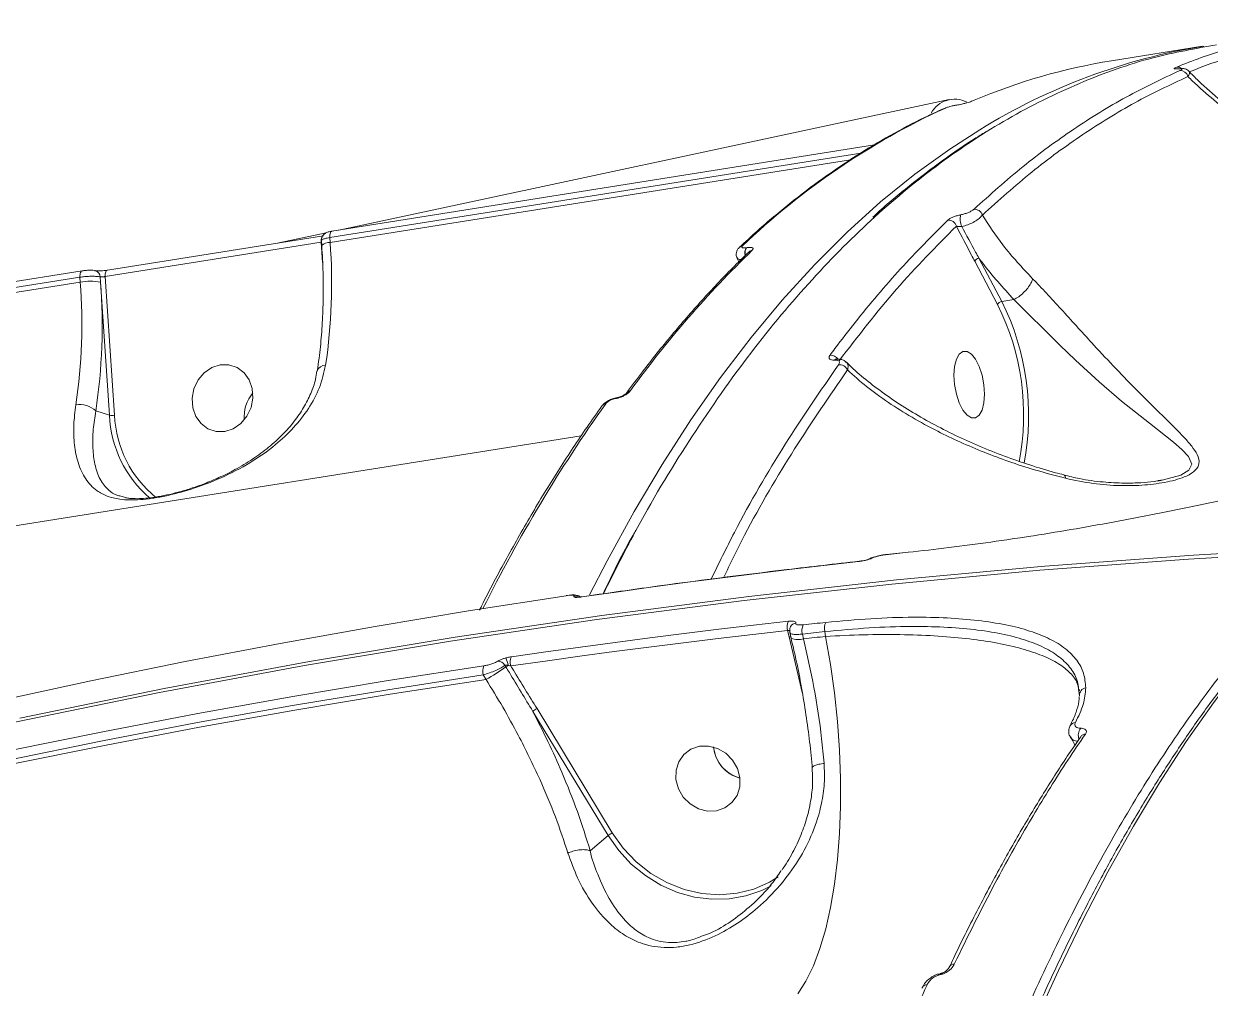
# Model space of a CAD drawing. Header units: millimetres. Extents: x -7151 to 6134, y -5040 to 5562.
# Drawn here: x -2385.9 to -2228.9, y 545.3 to 673 of the extents above; entities that cross this region are included whole.
import ezdxf

# ---------------------------------------------------------------- set-up
doc = ezdxf.new("R2010")
doc.units = ezdxf.units.MM
doc.layers.add('DIKOM_ОБЪЕКТ', color=7, linetype='Continuous')

msp = doc.modelspace()

# ---------------------------------------------------------------- linework, layer by layer
at = {"layer": 'DIKOM_ОБЪЕКТ', "color": 7, "linetype": 'Continuous', "lineweight": 15}
for p, q in [((-2229.897, 670.028), (-2241.957, 668.11)), ((-2263.44, 663.011), (-2344.19, 645.703)), ((-2262.452, 662.241), (-2262.56, 662.224)), ((-2262.406, 662.254), (-2262.515, 662.237)), ((-2273.305, 656.977), (-2345.082, 645.561)), ((-2275.12, 655.888), (-2345.37, 644.715)), ((-2345.326, 644.068), (-2276.47, 655.02)), ((-2345.839, 645.349), (-2352.096, 644.008)), ((-2346.498, 644.098), (-2375.084, 639.551)), ((-2346.21, 644.944), (-2374.797, 640.397)), ((-2346.463, 644.104), (-2346.498, 644.098)), ((-2346.318, 641.414), (-2346.498, 644.098)), ((-2346.478, 644.321), (-2346.433, 643.652)), ((-2345.37, 644.715), (-2345.326, 644.068)), ((-2290.27, 643.361), (-2290.241, 643.366)), ((-2257.017, 635.841), (-2260.044, 641.591)), ((-2259.481, 641.995), (-2256.454, 636.245)), ((-2378.423, 639.457), (-2452.569, 627.664)), ((-2378.135, 640.303), (-2452.282, 628.51)), ((-2378.38, 638.811), (-2378.423, 639.457)), ((-2378.135, 640.303), (-2378.062, 640.301)), ((-2375.704, 638.812), (-2375.75, 639.497)), ((-2375.084, 639.551), (-2373.858, 621.183)), ((-2452.527, 627.018), (-2378.38, 638.811)), ((-2374.527, 621.182), (-2375.704, 638.812)), ((-2254.862, 636.499), (-2256.454, 636.245)), ((-2254.858, 636.5), (-2254.862, 636.499)), ((-2278.397, 628.613), (-2278.383, 628.615)), ((-2307.534, 623.404), (-2307.626, 623.389)), ((-2307.381, 623.51), (-2307.473, 623.495)), ((-2376.328, 621.755), (-2374.527, 621.182)), ((-2312.09, 618.477), (-2605.426, 571.821)), ((-2235.781, 612.535), (-2235.393, 612.581)), ((-2373.037, 610.473), (-2372.239, 610.252)), ((-2268.786, 603.078), (-2271.76, 602.76)), ((-2284.607, 591.854), (-2284.814, 592.701)), ((-2284.495, 592.416), (-2284.318, 591.692)), ((-2282.843, 592.232), (-2282.689, 591.604)), ((-2279.783, 591.915), (-2279.871, 592.55)), ((-2283.134, 585.659), (-2284.607, 591.854)), ((-2284.318, 591.692), (-2284.314, 591.678)), ((-2322.073, 587.881), (-2322.192, 588.077)), ((-2324.697, 586.217), (-2325.058, 586.813)), ((-2282.855, 584.512), (-2283.134, 585.659)), ((-2246.156, 584.064), (-2246.291, 584.931)), ((-2246.185, 584.742), (-2246.213, 584.942)), ((-2308.551, 565.542), (-2318.511, 581.993)), ((-2317.955, 582.352), (-2307.994, 565.9)), ((-2310.913, 563.53), (-2308.551, 565.542)), ((-2267.027, 545.348), (-2267.004, 545.405))]:
    msp.add_line(p, q, dxfattribs=at)
at = {"layer": 'DIKOM_ОБЪЕКТ', "color": 7, "linetype": 'Continuous', "lineweight": 15, "flags": 128}
for points in [[(-2264.22, 661.756), (-2264.178, 661.773), (-2264.015, 661.817)], [(-2262.515, 662.237), (-2262.527, 662.235), (-2262.56, 662.224)], [(-2262.406, 662.254), (-2262.418, 662.252), (-2262.452, 662.241)], [(-2310.989, 597.43), (-2308.675, 601.929), (-2305.099, 608.442), (-2301.404, 614.656), (-2297.594, 620.568), (-2293.671, 626.173), (-2289.638, 631.465), (-2285.5, 636.44), (-2281.259, 641.094), (-2276.919, 645.423), (-2272.485, 649.423), (-2267.959, 653.091), (-2263.345, 656.425), (-2259.362, 658.989)], [(-2345.37, 644.715), (-2345.374, 644.898), (-2345.362, 645.07), (-2345.334, 645.224), (-2345.291, 645.354), (-2345.235, 645.455), (-2345.167, 645.525), (-2345.091, 645.559), (-2345.082, 645.561)], [(-2378.423, 639.457), (-2378.428, 639.641), (-2378.415, 639.813), (-2378.387, 639.966), (-2378.345, 640.096), (-2378.288, 640.198), (-2378.221, 640.267), (-2378.144, 640.302), (-2378.135, 640.303)], [(-2375.084, 639.551), (-2375.089, 639.736), (-2375.076, 639.908), (-2375.048, 640.062), (-2375.005, 640.192), (-2374.948, 640.294), (-2374.88, 640.362), (-2374.803, 640.396), (-2374.797, 640.397)], [(-2235.393, 612.581), (-2235.218, 612.602), (-2232.774, 613.277), (-2231.695, 613.933), (-2231.333, 614.701), (-2231.753, 615.723), (-2232.623, 616.661), (-2233.758, 617.639), (-2236.93, 620.125), (-2240.602, 623.07), (-2243.577, 625.622), (-2246.726, 628.506), (-2248.789, 630.49), (-2250.893, 632.568), (-2252.877, 634.549), (-2254.858, 636.499), (-2254.858, 636.5), (-2254.858, 636.5)], [(-2260.469, 620.831), (-2259.917, 620.831), (-2259.434, 621.187), (-2259.059, 621.872), (-2258.821, 622.83), (-2258.741, 623.983), (-2258.825, 625.238), (-2259.066, 626.493), (-2259.444, 627.646), (-2259.93, 628.605), (-2260.482, 629.291), (-2261.058, 629.649), (-2261.61, 629.649), (-2262.093, 629.293), (-2262.468, 628.608), (-2262.706, 627.65), (-2262.786, 626.497), (-2262.702, 625.242), (-2262.461, 623.987), (-2262.083, 622.834), (-2261.598, 621.875), (-2261.045, 621.189), (-2260.469, 620.831)], [(-2359.27, 619.047), (-2358.15, 619.406), (-2357.143, 620.093), (-2356.334, 621.052), (-2355.785, 622.206), (-2355.544, 623.462), (-2355.628, 624.716), (-2356.03, 625.869), (-2356.719, 626.826), (-2357.639, 627.511), (-2358.715, 627.866), (-2359.859, 627.865), (-2360.98, 627.506), (-2361.986, 626.819), (-2362.795, 625.86), (-2363.344, 624.706), (-2363.585, 623.451), (-2363.502, 622.196), (-2363.099, 621.043), (-2362.41, 620.086), (-2361.49, 619.402), (-2360.415, 619.046), (-2359.27, 619.047)], [(-2192.328, 614.885), (-2193.673, 614.269), (-2197.717, 612.173), (-2201.724, 609.73), (-2205.691, 606.942), (-2209.614, 603.811), (-2213.49, 600.34), (-2217.316, 596.532), (-2221.087, 592.389), (-2224.803, 587.917), (-2228.458, 583.117), (-2232.05, 577.994), (-2235.577, 572.554), (-2239.034, 566.799), (-2242.42, 560.735), (-2245.73, 554.368), (-2248.964, 547.702), (-2252.117, 540.743)], [(-2212.025, 603.267), (-2231.746, 602.145), (-2251.412, 600.672), (-2271.017, 598.847), (-2290.555, 596.672), (-2310.019, 594.147), (-2329.405, 591.272), (-2348.706, 588.049), (-2367.917, 584.478), (-2387.031, 580.561)], [(-2386.39, 581.107), (-2367.276, 585.024), (-2348.065, 588.595), (-2328.764, 591.818), (-2309.379, 594.693), (-2289.914, 597.218), (-2270.376, 599.393), (-2250.771, 601.218), (-2231.105, 602.691), (-2211.384, 603.813)], [(-2268.854, 603.051), (-2269.226, 603.011), (-2269.597, 602.972), (-2269.969, 602.932), (-2270.34, 602.893), (-2270.712, 602.853), (-2271.084, 602.813), (-2271.455, 602.773), (-2271.827, 602.733)], [(-2268.785, 603.078), (-2268.788, 603.077), (-2268.854, 603.051)], [(-2275.402, 601.838), (-2279.995, 601.318), (-2284.585, 600.779), (-2289.172, 600.22), (-2293.754, 599.643), (-2298.331, 599.045), (-2302.905, 598.429), (-2307.474, 597.793), (-2312.039, 597.137)], [(-2275.332, 601.866), (-2275.336, 601.866), (-2275.402, 601.838)], [(-2273.906, 602.205), (-2273.783, 602.256), (-2273.615, 602.288)], [(-2271.759, 602.76), (-2271.762, 602.759), (-2271.827, 602.733)], [(-2314.078, 597.309), (-2326.737, 595.352), (-2339.359, 593.246), (-2351.943, 590.992), (-2364.487, 588.589), (-2376.989, 586.038), (-2389.448, 583.339), (-2401.862, 580.492), (-2414.23, 577.499)], [(-2312.478, 597.117), (-2312.55, 597.112), (-2312.675, 597.079)], [(-2311.966, 597.166), (-2311.973, 597.165), (-2312.039, 597.137)], [(-2321.333, 589.22), (-2316.769, 589.875), (-2312.2, 590.511), (-2307.626, 591.127), (-2303.048, 591.725), (-2298.466, 592.303), (-2293.88, 592.861), (-2289.29, 593.4), (-2284.696, 593.92)], [(-2282.724, 593.45), (-2282.353, 593.49), (-2281.981, 593.53), (-2281.61, 593.57), (-2281.238, 593.61), (-2280.866, 593.649), (-2280.494, 593.689), (-2280.123, 593.728), (-2279.751, 593.768)], [(-2284.814, 592.701), (-2289.404, 592.182), (-2293.991, 591.643), (-2298.573, 591.085), (-2303.151, 590.507), (-2307.725, 589.911), (-2312.294, 589.295), (-2316.86, 588.659), (-2321.421, 588.004)], [(-2279.783, 591.915), (-2279.131, 588.213), (-2278.601, 584.446), (-2278.199, 580.648), (-2277.928, 576.853), (-2277.79, 573.096), (-2277.787, 569.411), (-2277.919, 565.832), (-2278.184, 562.392), (-2278.581, 559.121), (-2279.106, 556.05), (-2279.753, 553.207), (-2280.517, 550.617), (-2281.391, 548.305), (-2282.367, 546.291), (-2283.436, 544.594)], [(-2279.871, 592.55), (-2280.243, 592.511), (-2280.614, 592.471), (-2280.986, 592.432), (-2281.357, 592.392), (-2281.729, 592.352), (-2282.1, 592.312), (-2282.471, 592.272), (-2282.843, 592.232)], [(-2282.689, 591.604), (-2282.326, 591.643), (-2281.963, 591.682), (-2281.6, 591.721), (-2281.237, 591.76), (-2280.873, 591.799), (-2280.51, 591.838), (-2280.147, 591.876), (-2279.783, 591.915)], [(-2425.127, 568.216), (-2412.759, 571.209), (-2400.345, 574.056), (-2387.886, 576.755), (-2375.384, 579.306), (-2362.84, 581.709), (-2350.256, 583.964), (-2337.634, 586.069), (-2324.975, 588.026)], [(-2325.058, 586.813), (-2337.707, 584.858), (-2350.318, 582.754), (-2362.892, 580.501), (-2375.425, 578.1), (-2387.918, 575.551), (-2400.366, 572.854), (-2412.77, 570.01), (-2425.128, 567.019)], [(-2424.974, 566.39), (-2412.591, 569.387), (-2400.162, 572.237), (-2387.687, 574.939), (-2375.169, 577.493), (-2362.61, 579.897), (-2350.01, 582.153), (-2337.372, 584.26), (-2324.697, 586.217)], [(-2247.435, 580.023), (-2247.418, 580.058), (-2247.407, 580.078)], [(-2291.429, 574.452), (-2292.068, 575.556), (-2292.972, 576.462), (-2294.067, 577.097), (-2295.266, 577.407), (-2296.47, 577.369), (-2297.582, 576.986), (-2298.512, 576.288), (-2299.184, 575.332), (-2299.545, 574.196), (-2299.565, 572.971), (-2299.242, 571.757), (-2298.603, 570.652), (-2297.699, 569.746), (-2296.603, 569.112), (-2295.405, 568.802), (-2294.201, 568.84), (-2293.089, 569.223), (-2292.159, 569.921), (-2291.486, 570.877), (-2291.125, 572.013), (-2291.106, 573.238), (-2291.429, 574.452)], [(-2294.62, 577.284), (-2294.609, 577.193), (-2294.286, 575.979)], [(-2286.99, 558.883), (-2288.196, 558.285), (-2290.306, 557.557), (-2292.528, 557.164), (-2294.815, 557.114), (-2297.116, 557.407), (-2299.383, 558.038), (-2301.565, 558.993), (-2303.615, 560.251), (-2305.489, 561.785), (-2307.147, 563.561), (-2308.551, 565.542)], [(-2307.994, 565.9), (-2306.549, 563.879), (-2304.832, 562.081), (-2302.886, 560.549), (-2300.758, 559.32), (-2298.5, 558.424), (-2296.164, 557.883), (-2293.808, 557.71), (-2291.49, 557.908), (-2289.264, 558.474), (-2287.185, 559.392), (-2286.025, 560.107)], [(-2264.488, 547.298), (-2264.505, 547.303), (-2264.521, 547.301), (-2264.535, 547.292), (-2264.549, 547.276), (-2264.561, 547.253), (-2264.571, 547.223), (-2264.58, 547.187), (-2264.587, 547.144)]]:
    msp.add_lwpolyline(points, dxfattribs=at)
at = {"layer": 'DIKOM_ОБЪЕКТ', "color": 7, "linetype": 'Continuous', "lineweight": 15}
for centre, radius, start, end in [((-2216.812, 590.251), 80.842, 99.17666, 121.75806), ((-2229.618, 591.089), 78.003, 99.1019, 113.02063), ((-2233.199, 666.383), 0.907, 51.81226, 97.48013), ((-2232.826, 665.817), 1.005, 12.00193, 95.18794), ((-2262.701, 659.464), 3.563, 62.93822, 151.15142), ((-2223.211, 573.095), 97.655, 114.69832, 133.78976), ((-2260.059, 647.372), 1.082, 17.66408, 95.58366), ((-2263.504, 645.926), 1.087, 15.72417, 95.67784), ((-2259.502, 647.197), 2.46, 167.61104, 204.88899), ((-2345.266, 644.264), 1.242, 154.06759, 187.6692), ((-2345.409, 642.607), 1.464, 86.78569, 134.39675), ((-2418.581, 638.614), 73.457, 351.55264, 4.25824), ((-2190.626, 541.037), 142.035, 134.1057, 144.03635), ((-2290.672, 642.814), 0.786, 98.62781, 133.22053), ((-2289.144, 642.675), 1.319, 148.6288, 195.55258), ((-2289.124, 642.683), 1.309, 148.56238, 194.88106), ((-2289.364, 642.253), 0.783, 98.55428, 133.52342), ((-2259.38, 641.26), 0.742, 97.87899, 153.55039), ((-2376.641, 639.466), 0.892, 2.00543, 75.0127), ((-2451.608, 633.356), 73.431, 351.5504, 4.26048), ((-2377.038, 631.578), 7.356, 79.55228, 100.51153), ((-2452.642, 633.085), 77.151, 351.55488, 4.25697), ((-2256.354, 635.512), 0.74, 97.83809, 153.64535), ((-2286.06, 621.273), 32.492, 348.90805, 26.63846), ((-2286.637, 621.182), 33.733, 349.17525, 26.52213), ((-2279.063, 628.004), 1.136, 32.52847, 96.15663), ((-2278.352, 628.256), 0.36, 97.25844, 137.04411), ((-2345.937, 626.66), 1.163, 89.17884, 160.99142), ((-2277.939, 626.75), 1.14, 22.31578, 96.1851), ((-2351.681, 620.949), 5.023, 140.36445, 184.35866), ((-2307.426, 623.264), 0.236, 101.92455, 147.96239), ((-2307.334, 623.278), 0.236, 101.23396, 147.88842), ((-2305.486, 623.707), 0.75, 97.83305, 143.97095), ((-2378.434, 619.605), 3.01, 45.59158, 100.34103), ((-2141.438, 504.009), 205.241, 144.66258, 153.49184), ((-2308.763, 621.975), 0.751, 97.84004, 143.51913), ((-2374.193, 622.99), 1.839, 259.54818, 280.51308), ((-2359.13, 621.897), 15.414, 182.65628, 229.0487), ((-2358.982, 621.86), 14.892, 182.60685, 230.90753), ((-2312.887, 596.235), 1.006, 66.66838, 99.94035), ((-2283.263, 593.167), 1.619, 152.25638, 196.70645), ((-2283.577, 592.77), 0.927, 98.3304, 151.77045), ((-2281.278, 592.695), 1.632, 152.4429, 196.4615), ((-2278.304, 593.01), 1.633, 152.34077, 196.34357), ((-2284.415, 590.819), 1.053, 87.13391, 100.50536), ((-2283.403, 593.82), 2.328, 246.96839, 287.84708), ((-2326.62, 586.987), 4.988, 12.7953, 24.59082), ((-2319.941, 588.508), 1.563, 152.93911, 198.80138), ((-2323.571, 587.32), 1.571, 153.30578, 198.82317), ((-2337.153, 608.755), 25.751, 298.92843, 305.84655), ((-2323.115, 587.576), 1.05, 28.49932, 92.24846), ((-2319.587, 584.488), 4.206, 121.03778, 126.22796), ((-2245.218, 584.174), 0.944, 98.20497, 186.67176), ((-2315.777, 578.36), 4.547, 118.60623, 126.96086), ((-2246.666, 579.654), 0.854, 93.92104, 150.2549), ((-2244.798, 578.818), 1.536, 141.89589, 199.91197), ((-2245.354, 578.194), 0.804, 91.83208, 145.92217), ((-2289.814, 577.808), 4.834, 186.22751, 254.6272), ((-2289.794, 577.827), 4.858, 202.3596, 254.45774), ((-2305.817, 561.908), 4.547, 118.60623, 126.96086), ((-2262.747, 547.798), 0.744, 89.58612, 154.0563), ((-2266.343, 545.054), 0.748, 89.81665, 152.0139)]:
    msp.add_arc(centre, radius, start, end, dxfattribs=at)
for points, knots in [([(-2233.317, 667.282), (-2233.048, 667.391), (-2231.702, 667.936), (-2228.18, 669.244), (-2222.688, 670.879), (-2215.421, 672.407), (-2210.282, 672.801), (-2207.419, 673.021)], [0, 0, 0, 0, 0.03216677, 0.16083693, 0.41839658, 0.67595818, 1, 1, 1, 1]), ([(-2206.4, 672.172), (-2208.6, 672.019), (-2212.999, 671.713), (-2219.501, 670.525), (-2225.73, 668.911), (-2229.735, 667.387), (-2231.638, 666.663)], [0, 0, 0, 0, 0.2553603, 0.5107259, 0.7674909, 1, 1, 1, 1]), ([(-2228.027, 670.231), (-2230.833, 669.731), (-2236.994, 668.633), (-2246.223, 665.317), (-2255.641, 660.668), (-2264.667, 654.744), (-2273.296, 647.665), (-2281.661, 639.299), (-2289.731, 629.638), (-2297.446, 618.631), (-2303.956, 607.968), (-2307.688, 600.521), (-2309.171, 597.562)], [0, 0, 0, 0, 0.088947, 0.1952519, 0.3014697, 0.4046892, 0.5079883, 0.611208, 0.7174252, 0.82373, 0.9299479, 1, 1, 1, 1]), ([(-2233.114, 667.051), (-2233.14, 667.048), (-2233.263, 667.034), (-2233.462, 667.023), (-2233.625, 667.041), (-2233.67, 667.116), (-2233.458, 667.216), (-2233.317, 667.282)], [0, 0, 0, 0, 0.0349867, 0.1620782, 0.3363184, 0.5592, 1, 1, 1, 1]), ([(-2260.164, 648.449), (-2258.006, 650.384), (-2253.691, 654.254), (-2246.956, 659.161), (-2240.051, 663.458), (-2235.295, 665.698), (-2232.917, 666.817)], [0, 0, 0, 0, 0.249096, 0.4981934, 0.7490962, 1, 1, 1, 1]), ([(-2231.843, 666.026), (-2234.199, 664.917), (-2238.91, 662.7), (-2245.784, 658.432), (-2252.522, 653.532), (-2256.859, 649.644), (-2259.027, 647.7)], [0, 0, 0, 0, 0.2490958, 0.4981928, 0.7490947, 1, 1, 1, 1]), ([(-2233.078, 667.064), (-2233.108, 667.061), (-2233.197, 667.051), (-2233.254, 667.052), (-2233.246, 667.051), (-2233.244, 667.051)], [0, 0, 0, 0, 0.282119, 0.8228685, 1, 1, 1, 1]), ([(-2232.917, 666.817), (-2232.781, 666.886), (-2232.58, 666.987), (-2232.624, 667.06), (-2232.779, 667.078), (-2232.971, 667.067), (-2233.089, 667.054), (-2233.114, 667.051)], [0, 0, 0, 0, 0.4455813, 0.6623218, 0.8364981, 0.9657562, 1, 1, 1, 1]), ([(-2231.745, 666.782), (-2231.809, 666.838), (-2231.943, 666.954), (-2232.181, 667.047), (-2232.43, 667.094), (-2232.681, 667.103), (-2232.92, 667.077), (-2233.049, 667.063)], [0, 0, 0, 0, 0.15501686, 0.32021144, 0.49335706, 0.72603535, 1, 1, 1, 1]), ([(-2231.757, 666.764), (-2231.711, 666.722), (-2231.558, 666.58), (-2231.643, 666.304), (-2231.802, 666.082), (-2231.843, 666.026)], [0, 0, 0, 0, 0.2393918, 0.8070688, 1, 1, 1, 1]), ([(-2187.653, 642.173), (-2187.878, 642.233), (-2190.167, 642.843), (-2194.396, 644.148), (-2200.067, 646.264), (-2205.397, 648.587), (-2211.468, 651.585), (-2218.057, 655.338), (-2224.778, 659.922), (-2229.206, 663.539), (-2231.394, 665.602), (-2231.843, 666.026)], [0, 0, 0, 0, 0.011516, 0.1169963, 0.2229796, 0.32924, 0.4351014, 0.6083219, 0.7820021, 0.9552812, 1, 1, 1, 1]), ([(-2187.785, 642.251), (-2188.791, 642.532), (-2190.987, 643.144), (-2194.317, 644.259), (-2197.891, 645.59), (-2201.64, 647.142), (-2205.507, 648.898), (-2209.406, 650.851), (-2213.244, 652.961), (-2216.996, 655.222), (-2220.64, 657.629), (-2224.159, 660.165), (-2227.444, 662.786), (-2229.991, 664.998), (-2231.315, 666.335), (-2231.748, 666.772)], [0, 0, 0, 0, 0.0518611, 0.1131823, 0.1791078, 0.2507017, 0.3298008, 0.4115915, 0.4964857, 0.5841619, 0.6743241, 0.7672911, 0.86208, 0.9549043, 1, 1, 1, 1]), ([(-2260.122, 662.88), (-2260.27, 662.822), (-2260.554, 662.711), (-2261.136, 662.535), (-2261.673, 662.397), (-2262.103, 662.301), (-2262.335, 662.261), (-2262.452, 662.241)], [0, 0, 0, 0, 0.304731, 0.5876916, 0.7665295, 0.8829333, 1, 1, 1, 1]), ([(-2264.22, 661.756), (-2265.036, 661.381), (-2267.394, 660.297), (-2271.243, 658.269), (-2275.741, 655.574), (-2280.166, 652.573), (-2284.512, 649.266), (-2288.186, 646.178), (-2290.395, 644.139), (-2291.206, 643.39)], [0, 0, 0, 0, 0.0864753, 0.2499678, 0.4135245, 0.5771838, 0.7409376, 0.9047849, 1, 1, 1, 1]), ([(-2262.56, 662.224), (-2262.635, 662.211), (-2262.785, 662.185), (-2263.058, 662.124), (-2263.391, 662.038), (-2263.748, 661.927), (-2263.923, 661.855), (-2264.015, 661.817)], [0, 0, 0, 0, 0.1206576, 0.2406117, 0.4167948, 0.6949237, 1, 1, 1, 1]), ([(-2258.39, 658.809), (-2258.887, 658.513), (-2260.895, 657.317), (-2264.333, 654.924), (-2268.685, 651.596), (-2271.737, 649.08), (-2273.315, 647.597), (-2273.504, 647.418)], [0, 0, 0, 0, 0.0952298, 0.384932, 0.6733209, 0.9607484, 1, 1, 1, 1]), ([(-2261.905, 647.725), (-2261.744, 647.762), (-2261.422, 647.835), (-2260.947, 648.002), (-2260.528, 648.192), (-2260.28, 648.346), (-2260.185, 648.43), (-2260.164, 648.449)], [0, 0, 0, 0, 0.221245, 0.4418957, 0.6746026, 0.9251924, 1, 1, 1, 1]), ([(-2279.185, 629.134), (-2278.966, 629.429), (-2277.872, 630.901), (-2274.81, 634.859), (-2269.893, 640.715), (-2265.706, 644.909), (-2263.611, 647.008)], [0, 0, 0, 0, 0.0441422, 0.22072, 0.6100161, 1, 1, 1, 1]), ([(-2263.611, 647.008), (-2263.591, 647.027), (-2263.499, 647.11), (-2263.259, 647.262), (-2262.849, 647.451), (-2262.381, 647.616), (-2262.063, 647.688), (-2261.905, 647.725)], [0, 0, 0, 0, 0.0733612, 0.3225833, 0.555092, 0.7775354, 1, 1, 1, 1]), ([(-2259.027, 647.7), (-2259.057, 647.658), (-2259.187, 647.473), (-2259.556, 647.133), (-2260.205, 646.725), (-2260.957, 646.378), (-2261.473, 646.234), (-2261.734, 646.162)], [0, 0, 0, 0, 0.07348793, 0.31983206, 0.55071226, 0.7733384, 1, 1, 1, 1]), ([(-2259.027, 647.7), (-2258.169, 646.363), (-2256.291, 643.439), (-2253.753, 640.725), (-2252.377, 639.253)], [0, 0, 0, 0, 0.4574572, 1, 1, 1, 1]), ([(-2345.192, 645.537), (-2345.289, 645.519), (-2345.547, 645.473), (-2345.819, 645.381), (-2346.124, 645.189), (-2346.336, 644.943), (-2346.475, 644.64), (-2346.469, 644.422), (-2346.466, 644.323)], [0, 0, 0, 0, 0.1512187, 0.4014576, 0.5455034, 0.6953448, 0.8628104, 1, 1, 1, 1]), ([(-2262.457, 646.221), (-2265.131, 643.53), (-2270.486, 638.14), (-2275.489, 631.643), (-2277.994, 628.39)], [0, 0, 0, 0, 0.4992707, 1, 1, 1, 1]), ([(-2260.044, 641.591), (-2260.186, 641.861), (-2260.992, 643.399), (-2261.795, 644.946), (-2262.457, 646.221)], [0, 0, 0, 0, 0.1757184, 1, 1, 1, 1]), ([(-2261.734, 646.162), (-2261.784, 646.159), (-2261.843, 646.156), (-2261.965, 646.156), (-2262.104, 646.161), (-2262.279, 646.18), (-2262.393, 646.202), (-2262.445, 646.218), (-2262.457, 646.221)], [0, 0, 0, 0, 0.1599176, 0.1863739, 0.3961492, 0.6398188, 0.9173783, 1, 1, 1, 1]), ([(-2261.734, 646.162), (-2261.137, 645.039), (-2260.397, 643.646), (-2259.63, 642.264), (-2259.481, 641.995)], [0, 0, 0, 0, 0.8058747, 1, 1, 1, 1]), ([(-2345.37, 644.715), (-2345.497, 644.693), (-2345.818, 644.637), (-2346.208, 644.528), (-2346.459, 644.413), (-2346.454, 644.348), (-2346.452, 644.322)], [0, 0, 0, 0, 0.196905, 0.4976355, 0.7983922, 1, 1, 1, 1]), ([(-2346.433, 643.652), (-2346.396, 643.042), (-2346.288, 641.269), (-2346.216, 638.378), (-2346.261, 635.031), (-2346.45, 631.806), (-2346.72, 629.149), (-2346.952, 627.608), (-2347.036, 627.043)], [0, 0, 0, 0, 0.1031327, 0.2994341, 0.4955821, 0.6914489, 0.8869545, 1, 1, 1, 1]), ([(-2289.903, 642.82), (-2290.631, 642.11), (-2292.741, 640.054), (-2296.164, 636.428), (-2300.141, 631.846), (-2303.439, 627.725), (-2305.395, 625.089), (-2306.086, 624.158)], [0, 0, 0, 0, 0.1293386, 0.3747727, 0.6202719, 0.8658439, 1, 1, 1, 1]), ([(-2291.201, 643.378), (-2291.24, 643.346), (-2291.375, 643.234), (-2291.542, 642.951), (-2291.621, 642.554), (-2291.598, 642.248), (-2291.515, 642.117), (-2291.503, 642.098)], [0, 0, 0, 0, 0.1179091, 0.4121351, 0.681595, 0.9555741, 1, 1, 1, 1]), ([(-2290.956, 641.783), (-2290.983, 641.785), (-2291.199, 641.796), (-2291.412, 641.909), (-2291.466, 642.06), (-2291.486, 642.115)], [0, 0, 0, 0, 0.0843333, 0.6676378, 1, 1, 1, 1]), ([(-2290.79, 643.591), (-2290.825, 643.549), (-2290.896, 643.464), (-2290.844, 643.375), (-2290.678, 643.33), (-2290.462, 643.334), (-2290.315, 643.355), (-2290.27, 643.361)], [0, 0, 0, 0, 0.2337032, 0.4674002, 0.6956742, 0.9087905, 1, 1, 1, 1]), ([(-2290.241, 643.366), (-2290.175, 643.375), (-2289.959, 643.406), (-2289.644, 643.412), (-2289.4, 643.348), (-2289.323, 643.216), (-2289.428, 643.09), (-2289.48, 643.026)], [0, 0, 0, 0, 0.0931105, 0.303881, 0.530235, 0.7651922, 1, 1, 1, 1]), ([(-2291.524, 642.097), (-2291.482, 642.012), (-2291.381, 641.805), (-2291.31, 641.598), (-2291.268, 641.476)], [0, 0, 0, 0, 0.4125958, 1, 1, 1, 1]), ([(-2254.862, 636.499), (-2256.301, 638.079), (-2257.939, 639.877), (-2259.314, 641.766), (-2259.481, 641.995)], [0, 0, 0, 0, 0.8785706, 1, 1, 1, 1]), ([(-2375.75, 639.497), (-2375.824, 639.514), (-2376.011, 639.556), (-2376.475, 639.591), (-2377.103, 639.588), (-2377.791, 639.545), (-2378.212, 639.487), (-2378.423, 639.457)], [0, 0, 0, 0, 0.1417518, 0.356402, 0.57094, 0.7854723, 1, 1, 1, 1]), ([(-2376.411, 640.323), (-2376.444, 640.332), (-2376.612, 640.377), (-2376.915, 640.391), (-2377.4, 640.386), (-2377.831, 640.35), (-2378.052, 640.313), (-2378.127, 640.301)], [0, 0, 0, 0, 0.06517926, 0.33830136, 0.61518345, 0.86906211, 1, 1, 1, 1]), ([(-2374.8, 640.398), (-2374.816, 640.395), (-2374.942, 640.373), (-2375.251, 640.337), (-2375.686, 640.306), (-2376.064, 640.301), (-2376.297, 640.312), (-2376.403, 640.326), (-2376.408, 640.327), (-2376.41, 640.328)], [0, 0, 0, 0, 0.0290629, 0.2287028, 0.4447989, 0.6628937, 0.8240755, 0.9368287, 1, 1, 1, 1]), ([(-2375.084, 639.551), (-2375.137, 639.543), (-2375.242, 639.528), (-2375.414, 639.51), (-2375.57, 639.499), (-2375.685, 639.495), (-2375.731, 639.497), (-2375.75, 639.497)], [0, 0, 0, 0, 0.2136119, 0.4280918, 0.642716, 0.8577999, 1, 1, 1, 1]), ([(-2252.377, 639.253), (-2252.383, 639.225), (-2252.427, 639.046), (-2252.594, 638.647), (-2252.999, 638.033), (-2253.566, 637.408), (-2254.217, 636.855), (-2254.645, 636.618), (-2254.858, 636.5)], [0, 0, 0, 0, 0.0319497, 0.2048765, 0.4036846, 0.6024691, 0.801266, 1, 1, 1, 1]), ([(-2252.377, 639.253), (-2252.301, 639.176), (-2251.622, 638.487), (-2250.29, 637.081), (-2248.338, 634.95), (-2246.316, 632.716), (-2243.958, 630.132), (-2241.304, 627.289), (-2238.22, 624.119), (-2235.091, 621.038), (-2232.718, 618.717), (-2231.281, 617.075), (-2230.514, 615.94), (-2230.23, 614.865), (-2230.739, 613.88), (-2232.144, 612.995), (-2234.512, 612.31), (-2237.541, 611.908), (-2240.861, 611.832), (-2244.386, 612.077), (-2246.799, 612.586), (-2248.012, 612.842)], [0, 0, 0, 0, 0.0056275, 0.0501928, 0.0960223, 0.1433388, 0.1917795, 0.2623069, 0.3349951, 0.4257382, 0.5191888, 0.5587276, 0.5987864, 0.6438236, 0.6799324, 0.716074, 0.7691267, 0.8232047, 0.8784542, 0.9388545, 1, 1, 1, 1]), ([(-2278.615, 628.502), (-2278.749, 628.501), (-2279.015, 628.501), (-2279.256, 628.619), (-2279.346, 628.816), (-2279.274, 629.009), (-2279.194, 629.122), (-2279.185, 629.134)], [0, 0, 0, 0, 0.2147813, 0.4259653, 0.6817404, 0.9641369, 1, 1, 1, 1]), ([(-2278.061, 627.884), (-2278, 627.996), (-2277.893, 628.194), (-2278, 628.393), (-2278.233, 628.504), (-2278.487, 628.502), (-2278.615, 628.502)], [0, 0, 0, 0, 0.3292515, 0.5798077, 0.78871, 1, 1, 1, 1]), ([(-2278.382, 628.616), (-2278.402, 628.614), (-2278.457, 628.609), (-2278.495, 628.616), (-2278.484, 628.613), (-2278.482, 628.613)], [0, 0, 0, 0, 0.30920071, 0.85516682, 1, 1, 1, 1]), ([(-2277.04, 628.193), (-2277.099, 628.256), (-2277.265, 628.434), (-2277.673, 628.574), (-2278.058, 628.647), (-2278.329, 628.607), (-2278.397, 628.597)], [0, 0, 0, 0, 0.1704679, 0.4854057, 0.8705685, 1, 1, 1, 1]), ([(-2277.028, 628.19), (-2276.941, 628.083), (-2276.748, 627.845), (-2276.786, 627.459), (-2276.87, 627.222), (-2276.884, 627.183)], [0, 0, 0, 0, 0.4030916, 0.9030905, 1, 1, 1, 1]), ([(-2248.24, 613.303), (-2248.613, 613.397), (-2250.16, 613.786), (-2252.799, 614.608), (-2256.161, 615.77), (-2259.448, 617.084), (-2262.645, 618.529), (-2265.721, 620.101), (-2268.639, 621.783), (-2271.378, 623.564), (-2273.883, 625.424), (-2275.771, 626.982), (-2276.712, 627.923), (-2277.001, 628.212)], [0, 0, 0, 0, 0.02980067, 0.12356513, 0.21980024, 0.31860806, 0.41993227, 0.52354316, 0.62897766, 0.735693, 0.84386247, 0.95204313, 1, 1, 1, 1]), ([(-2345.921, 627.823), (-2346.154, 626.822), (-2346.62, 624.82), (-2348.131, 622.041), (-2350.102, 619.514), (-2352.678, 617.088), (-2355.864, 614.847), (-2359.633, 612.885), (-2363.488, 611.418), (-2366.665, 610.572), (-2368.899, 610.175), (-2370.488, 609.997), (-2371.915, 609.961), (-2373.431, 610.079), (-2374.889, 610.45), (-2376.423, 611.277), (-2377.754, 612.679), (-2378.702, 614.732), (-2379.202, 617.181), (-2379.324, 619.739), (-2379.084, 621.675), (-2378.974, 622.566)], [0, 0, 0, 0, 0.0554771, 0.1110248, 0.166497, 0.222007, 0.2900246, 0.3579646, 0.4226738, 0.4774051, 0.5052492, 0.5330954, 0.5627103, 0.5923743, 0.6404293, 0.6885817, 0.7603256, 0.8320617, 0.8910002, 0.9498669, 1, 1, 1, 1]), ([(-2347.073, 627.047), (-2347.128, 626.677), (-2347.278, 625.668), (-2347.869, 624.04), (-2348.798, 622.173), (-2350.054, 620.349), (-2351.607, 618.586), (-2353.451, 616.913), (-2355.556, 615.365), (-2357.769, 614.037), (-2359.931, 612.963), (-2361.905, 612.138), (-2363.726, 611.494), (-2365.392, 611.001), (-2366.966, 610.616), (-2368.428, 610.345), (-2369.765, 610.183), (-2370.897, 610.136), (-2371.768, 610.169), (-2372.184, 610.246), (-2372.352, 610.277)], [0, 0, 0, 0, 0.0374453, 0.1020778, 0.1694, 0.2394872, 0.3119845, 0.3870885, 0.4644786, 0.5421242, 0.6072772, 0.6643876, 0.7149506, 0.7605108, 0.8016003, 0.8452179, 0.8870337, 0.9282338, 0.9710087, 1, 1, 1, 1]), ([(-2294.935, 599.471), (-2293.911, 601.562), (-2290.81, 607.894), (-2285.212, 617.479), (-2280.445, 624.415), (-2278.061, 627.884)], [0, 0, 0, 0, 0.1977321, 0.5988666, 1, 1, 1, 1]), ([(-2276.884, 627.183), (-2279.236, 623.762), (-2283.939, 616.919), (-2289.384, 607.641), (-2292.365, 601.573), (-2293.294, 599.682)], [0, 0, 0, 0, 0.4077003, 0.8154015, 1, 1, 1, 1]), ([(-2248.012, 612.842), (-2249.394, 613.208), (-2253.16, 614.207), (-2258.93, 616.254), (-2264.256, 618.651), (-2268.385, 620.904), (-2271.529, 622.887), (-2274.411, 624.977), (-2276.06, 626.448), (-2276.884, 627.183)], [0, 0, 0, 0, 0.112802, 0.3073793, 0.5062363, 0.6280338, 0.7498338, 0.8749137, 1, 1, 1, 1]), ([(-2307.474, 623.491), (-2307.494, 623.489), (-2307.7, 623.468), (-2308.116, 623.333), (-2308.667, 623.064), (-2309.096, 622.77), (-2309.275, 622.509), (-2309.346, 622.406)], [0, 0, 0, 0, 0.02699913, 0.27810052, 0.52970533, 0.81386532, 1, 1, 1, 1]), ([(-2307.626, 623.389), (-2307.714, 623.371), (-2307.889, 623.336), (-2308.163, 623.232), (-2308.424, 623.1), (-2308.668, 622.935), (-2308.803, 622.803), (-2308.857, 622.73), (-2308.866, 622.719)], [0, 0, 0, 0, 0.1673142, 0.334603, 0.5091368, 0.7130237, 0.9576654, 1, 1, 1, 1]), ([(-2305.588, 624.45), (-2305.599, 624.435), (-2305.685, 624.322), (-2305.901, 624.115), (-2306.291, 623.854), (-2306.704, 623.648), (-2307.129, 623.486), (-2307.399, 623.431), (-2307.534, 623.404)], [0, 0, 0, 0, 0.0392321, 0.2871521, 0.4951423, 0.6709593, 0.8352098, 1, 1, 1, 1]), ([(-2306.092, 624.15), (-2306.094, 624.147), (-2306.099, 624.139), (-2306.2, 624.038), (-2306.399, 623.892), (-2306.683, 623.735), (-2306.969, 623.616), (-2307.209, 623.542), (-2307.329, 623.52), (-2307.381, 623.51)], [0, 0, 0, 0, 0.0920934, 0.2529358, 0.4511801, 0.6408357, 0.78983, 0.9078452, 1, 1, 1, 1]), ([(-2376.328, 621.755), (-2376.458, 620.928), (-2376.741, 619.135), (-2376.764, 616.766), (-2376.482, 614.522), (-2375.826, 612.614), (-2374.797, 611.353), (-2373.862, 610.677), (-2373.21, 610.516), (-2373.037, 610.473)], [0, 0, 0, 0, 0.1331374, 0.2885527, 0.4481909, 0.6370222, 0.8308159, 0.9549313, 1, 1, 1, 1]), ([(-2309.367, 622.421), (-2310.023, 621.495), (-2311.925, 618.809), (-2314.995, 614.15), (-2318.546, 608.368), (-2321.975, 602.287), (-2324.313, 597.954), (-2325.474, 595.576), (-2325.563, 595.394)], [0, 0, 0, 0, 0.114167, 0.3310899, 0.5480343, 0.7649937, 0.9819652, 1, 1, 1, 1]), ([(-2192.638, 614.774), (-2193.427, 614.428), (-2195.512, 613.513), (-2198.854, 611.679), (-2202.669, 609.311), (-2206.445, 606.62), (-2210.181, 603.625), (-2213.874, 600.323), (-2217.521, 596.718), (-2221.118, 592.814), (-2224.664, 588.614), (-2228.154, 584.12), (-2231.587, 579.337), (-2234.959, 574.269), (-2238.269, 568.919), (-2241.514, 563.292), (-2244.691, 557.393), (-2247.798, 551.221), (-2250.497, 545.519), (-2252.142, 541.812), (-2252.799, 540.332)], [0, 0, 0, 0, 0.03507323, 0.09269613, 0.15039159, 0.20815501, 0.265977, 0.32384769, 0.38175704, 0.43969705, 0.49765756, 0.55563154, 0.61361292, 0.67159858, 0.72958506, 0.78756841, 0.84554656, 0.90352099, 0.96149009, 1, 1, 1, 1]), ([(-2211.778, 613.71), (-2213.147, 613.35), (-2215.885, 612.631), (-2220.535, 611.498), (-2225.385, 610.378), (-2230.35, 609.292), (-2235.583, 608.213), (-2241.03, 607.163), (-2246.615, 606.163), (-2252.265, 605.231), (-2257.904, 604.394), (-2263.48, 603.648), (-2267.064, 603.25), (-2268.854, 603.051)], [0, 0, 0, 0, 0.1009669, 0.2019326, 0.2903372, 0.3790251, 0.4674232, 0.5561142, 0.645087, 0.7337796, 0.8224271, 0.9113527, 1, 1, 1, 1]), ([(-2248.012, 612.842), (-2248.016, 612.869), (-2248.045, 613.054), (-2248.111, 613.257), (-2248.22, 613.259), (-2248.251, 613.26)], [0, 0, 0, 0, 0.10741097, 0.74246269, 1, 1, 1, 1]), ([(-2235.392, 612.571), (-2235.695, 612.518), (-2236.535, 612.374), (-2238.171, 612.241), (-2240.426, 612.186), (-2243.145, 612.333), (-2245.832, 612.674), (-2247.548, 613.118), (-2248.23, 613.294)], [0, 0, 0, 0, 0.0786592, 0.21813139, 0.38729024, 0.60455497, 0.84286049, 1, 1, 1, 1]), ([(-2309.217, 597.555), (-2307.928, 600.252), (-2306.529, 603.179), (-2304.981, 605.742), (-2304.86, 605.944)], [0, 0, 0, 0, 0.9213298, 1, 1, 1, 1]), ([(-2244.072, -100.375), (-2245.322, -97.147), (-2248.691, -88.452), (-2253.946, -73.541), (-2259.745, -55.484), (-2265.276, -36.45), (-2270.509, -16.481), (-2275.419, 4.38), (-2279.899, 25.673), (-2283.942, 47.313), (-2287.554, 69.213), (-2290.791, 91.728), (-2293.629, 114.806), (-2296.046, 138.379), (-2297.988, 161.928), (-2299.462, 185.372), (-2300.481, 208.635), (-2301.062, 232.096), (-2301.183, 255.681), (-2300.834, 279.308), (-2300.021, 302.458), (-2298.759, 325.063), (-2297.071, 347.066), (-2294.929, 368.828), (-2292.32, 390.26), (-2289.244, 411.278), (-2285.768, 431.42), (-2281.912, 450.636), (-2277.707, 468.9), (-2273.083, 486.509), (-2268.039, 503.372), (-2262.583, 519.411), (-2257.078, 533.643), (-2251.598, 546.2), (-2246.206, 557.236), (-2240.582, 567.477), (-2234.742, 576.882), (-2228.745, 585.354), (-2222.625, 592.856), (-2217.058, 598.774), (-2213.482, 601.967), (-2212.025, 603.267)], [0, 0, 0, 0, 0.01565217, 0.04216818, 0.0687043, 0.09522033, 0.12250635, 0.14981455, 0.17710072, 0.20361656, 0.23015287, 0.25666872, 0.28395485, 0.31126311, 0.33854917, 0.36506506, 0.39160135, 0.41811723, 0.44540327, 0.47271161, 0.49999766, 0.52651351, 0.55304981, 0.57956564, 0.60685174, 0.63416006, 0.66144602, 0.68796205, 0.71449824, 0.74101391, 0.7683, 0.79560846, 0.82289432, 0.8459724, 0.86907749, 0.89218274, 0.91550668, 0.93883092, 0.96156416, 0.98434866, 1, 1, 1, 1]), ([(-2275.332, 601.866), (-2278.515, 601.504), (-2287.741, 600.454), (-2299.956, 598.884), (-2308.968, 597.595), (-2311.973, 597.165)], [0, 0, 0, 0, 0.2597897, 0.7531969, 1, 1, 1, 1]), ([(-2273.615, 602.288), (-2273.628, 602.281), (-2273.723, 602.232), (-2273.969, 602.136), (-2274.411, 602.01), (-2274.914, 601.902), (-2275.239, 601.859), (-2275.402, 601.838)], [0, 0, 0, 0, 0.037225, 0.2781072, 0.5190199, 0.7594918, 1, 1, 1, 1]), ([(-2273.905, 602.206), (-2273.909, 602.204), (-2273.92, 602.198), (-2274.007, 602.16), (-2274.179, 602.1), (-2274.467, 602.018), (-2274.848, 601.936), (-2275.16, 601.884), (-2275.307, 601.87), (-2275.329, 601.868)], [0, 0, 0, 0, 0.056433, 0.165789, 0.3090444, 0.4994719, 0.7213398, 0.9574397, 1, 1, 1, 1]), ([(-2271.762, 602.757), (-2271.794, 602.754), (-2272.052, 602.73), (-2272.589, 602.639), (-2273.294, 602.451), (-2273.703, 602.335), (-2273.886, 602.211), (-2273.9, 602.202)], [0, 0, 0, 0, 0.0429157, 0.3473035, 0.6472509, 0.9734851, 1, 1, 1, 1]), ([(-2271.827, 602.733), (-2271.99, 602.712), (-2272.315, 602.67), (-2272.819, 602.563), (-2273.261, 602.439), (-2273.506, 602.343), (-2273.602, 602.294), (-2273.615, 602.288)], [0, 0, 0, 0, 0.2403628, 0.4809179, 0.7219055, 0.9627758, 1, 1, 1, 1]), ([(-2312.24, 597.133), (-2312.265, 597.156), (-2312.36, 597.243), (-2312.561, 597.324), (-2312.84, 597.396), (-2313.25, 597.417), (-2313.68, 597.394), (-2314.034, 597.329), (-2314.093, 597.319)], [0, 0, 0, 0, 0.0471093, 0.1752127, 0.313371, 0.5226841, 0.9206204, 1, 1, 1, 1]), ([(-2313.06, 597.226), (-2313.048, 597.257), (-2313.023, 597.32), (-2313.19, 597.368), (-2313.492, 597.375), (-2313.819, 597.346), (-2314.028, 597.316), (-2314.078, 597.309)], [0, 0, 0, 0, 0.2249563, 0.4496095, 0.6803513, 0.9239974, 1, 1, 1, 1]), ([(-2312.675, 597.079), (-2312.759, 597.08), (-2312.943, 597.083), (-2313.096, 597.132), (-2313.072, 597.194), (-2313.06, 597.226)], [0, 0, 0, 0, 0.2985831, 0.648923, 1, 1, 1, 1]), ([(-2312.039, 597.137), (-2312.107, 597.128), (-2312.345, 597.095), (-2312.538, 597.086), (-2312.675, 597.079)], [0, 0, 0, 0, 0.28812815, 1, 1, 1, 1]), ([(-2312.47, 597.119), (-2312.492, 597.118), (-2312.549, 597.116), (-2312.578, 597.121), (-2312.57, 597.119), (-2312.569, 597.119)], [0, 0, 0, 0, 0.3549224, 0.9311741, 1, 1, 1, 1]), ([(-2311.967, 597.169), (-2312.049, 597.157), (-2312.237, 597.129), (-2312.406, 597.118), (-2312.468, 597.118), (-2312.477, 597.118)], [0, 0, 0, 0, 0.3986667, 0.9084017, 1, 1, 1, 1]), ([(-2284.696, 593.92), (-2284.672, 593.923), (-2284.492, 593.942), (-2284.182, 593.954), (-2283.864, 593.915), (-2283.682, 593.825), (-2283.701, 593.734), (-2283.711, 593.688)], [0, 0, 0, 0, 0.0372511, 0.2778586, 0.5185767, 0.7592282, 1, 1, 1, 1]), ([(-2283.711, 593.688), (-2283.72, 593.641), (-2283.739, 593.549), (-2283.557, 593.459), (-2283.239, 593.418), (-2282.928, 593.428), (-2282.748, 593.447), (-2282.724, 593.45)], [0, 0, 0, 0, 0.2407793, 0.4813876, 0.722168, 0.9627652, 1, 1, 1, 1]), ([(-2279.751, 593.768), (-2277.737, 593.954), (-2273.709, 594.328), (-2268.358, 594.488), (-2263.6, 594.406), (-2260.927, 594.151), (-2259.589, 594.022)], [0, 0, 0, 0, 0.26828302, 0.53655304, 0.76791043, 1, 1, 1, 1]), ([(-2259.589, 594.022), (-2258.338, 593.849), (-2255.833, 593.502), (-2252.689, 592.668), (-2250.035, 591.612), (-2247.941, 590.321), (-2246.456, 588.797), (-2245.52, 587.074), (-2245.409, 585.763), (-2245.353, 585.108)], [0, 0, 0, 0, 0.1423379, 0.2851057, 0.4283351, 0.5711019, 0.7139132, 0.8571796, 1, 1, 1, 1]), ([(-2284.472, 592.591), (-2284.472, 592.598), (-2284.472, 592.625), (-2284.53, 592.662), (-2284.638, 592.694), (-2284.745, 592.702), (-2284.806, 592.701), (-2284.814, 592.701)], [0, 0, 0, 0, 0.0997412, 0.3853765, 0.6711374, 0.9562332, 1, 1, 1, 1]), ([(-2284.389, 593.208), (-2284.394, 593.202), (-2284.478, 593.093), (-2284.547, 592.805), (-2284.507, 592.544), (-2284.488, 592.422)], [0, 0, 0, 0, 0.0316237, 0.5464606, 1, 1, 1, 1]), ([(-2282.843, 592.232), (-2282.882, 592.227), (-2283.18, 592.19), (-2283.697, 592.159), (-2284.212, 592.21), (-2284.478, 592.305), (-2284.467, 592.399), (-2284.464, 592.424)], [0, 0, 0, 0, 0.04402654, 0.32890759, 0.61358727, 0.89797912, 1, 1, 1, 1]), ([(-2246.291, 584.931), (-2246.327, 585.278), (-2246.432, 586.267), (-2247.255, 587.688), (-2248.699, 589.191), (-2250.759, 590.457), (-2253.354, 591.496), (-2256.46, 592.299), (-2260.054, 592.857), (-2264.071, 593.181), (-2268.707, 593.271), (-2273.956, 593.104), (-2277.9, 592.735), (-2279.871, 592.55)], [0, 0, 0, 0, 0.0499062, 0.1422981, 0.2343979, 0.3265015, 0.4189014, 0.5110025, 0.6028682, 0.6950257, 0.7868925, 0.8934457, 1, 1, 1, 1]), ([(-2279.783, 591.915), (-2278.083, 591.998), (-2274.682, 592.164), (-2269.865, 592.181), (-2265.332, 592.02), (-2261.158, 591.669), (-2257.392, 591.134), (-2254.105, 590.414), (-2251.328, 589.52), (-2249.093, 588.465), (-2247.48, 587.252), (-2246.477, 586.008), (-2246.312, 585.123), (-2246.239, 584.733)], [0, 0, 0, 0, 0.09110872, 0.18221374, 0.2743509, 0.36677701, 0.45891138, 0.55195985, 0.64530293, 0.73834985, 0.83203084, 0.92601256, 1, 1, 1, 1]), ([(-2284.344, 591.671), (-2284.139, 590.819), (-2283.657, 588.817), (-2283.017, 585.577), (-2282.409, 581.996), (-2281.929, 578.401), (-2281.645, 575.914), (-2281.556, 574.653), (-2281.55, 574.569)], [0, 0, 0, 0, 0.1536774, 0.3608191, 0.5689152, 0.7772862, 0.9851492, 1, 1, 1, 1]), ([(-2282.689, 591.604), (-2282.202, 589.463), (-2281.215, 585.12), (-2280.386, 579.529), (-2280.066, 576.202), (-2279.962, 575.118)], [0, 0, 0, 0, 0.3958716, 0.8032206, 1, 1, 1, 1]), ([(-2323.156, 588.626), (-2323.067, 588.68), (-2322.891, 588.788), (-2322.5, 588.943), (-2322.215, 589.025), (-2322.084, 589.063)], [0, 0, 0, 0, 0.3510929, 0.7013112, 1, 1, 1, 1]), ([(-2322.084, 589.063), (-2322.012, 589.082), (-2321.759, 589.148), (-2321.51, 589.19), (-2321.333, 589.22)], [0, 0, 0, 0, 0.2881386, 1, 1, 1, 1]), ([(-2322.192, 588.077), (-2322.346, 587.976), (-2322.659, 587.77), (-2323.395, 587.415), (-2324.235, 587.073), (-2324.785, 586.9), (-2325.058, 586.813)], [0, 0, 0, 0, 0.2425051, 0.4917087, 0.7472538, 1, 1, 1, 1]), ([(-2324.975, 588.026), (-2324.798, 588.057), (-2324.445, 588.119), (-2323.91, 588.273), (-2323.444, 588.449), (-2323.251, 588.568), (-2323.156, 588.626)], [0, 0, 0, 0, 0.2566674, 0.513743, 0.7613114, 1, 1, 1, 1]), ([(-2321.756, 588.092), (-2321.811, 588.1), (-2321.926, 588.118), (-2322.072, 588.116), (-2322.156, 588.096), (-2322.185, 588.081), (-2322.192, 588.077)], [0, 0, 0, 0, 0.3277488, 0.6788356, 0.9201399, 1, 1, 1, 1]), ([(-2318.511, 581.993), (-2319.544, 583.703), (-2320.731, 585.667), (-2321.919, 587.627), (-2322.073, 587.881)], [0, 0, 0, 0, 0.870214, 1, 1, 1, 1]), ([(-2321.421, 588.004), (-2321.5, 588.029), (-2321.61, 588.064), (-2321.724, 588.086), (-2321.756, 588.092)], [0, 0, 0, 0, 0.7202797, 1, 1, 1, 1]), ([(-2321.421, 588.004), (-2321.309, 587.82), (-2320.161, 585.932), (-2319.001, 584.051), (-2317.955, 582.352)], [0, 0, 0, 0, 0.097415, 1, 1, 1, 1]), ([(-2313.862, 563.239), (-2314.392, 564.83), (-2315.46, 568.04), (-2317.665, 573.298), (-2320.043, 578.173), (-2322.468, 582.588), (-2323.952, 585.004), (-2324.697, 586.217)], [0, 0, 0, 0, 0.2106485, 0.4247465, 0.6762136, 0.8374008, 1, 1, 1, 1]), ([(-2245.353, 585.108), (-2245.413, 584.389), (-2245.535, 582.94), (-2246.326, 581.321), (-2246.724, 580.506)], [0, 0, 0, 0, 0.49648731, 1, 1, 1, 1]), ([(-2246.235, 583.95), (-2246.232, 583.846), (-2246.213, 583.323), (-2246.483, 582.262), (-2246.9, 581.057), (-2247.337, 580.288), (-2247.474, 580.046)], [0, 0, 0, 0, 0.09305, 0.4684905, 0.8323556, 1, 1, 1, 1]), ([(-2318.511, 581.993), (-2317.83, 580.663), (-2316.461, 577.989), (-2314.466, 573.541), (-2312.519, 568.668), (-2311.451, 565.252), (-2310.913, 563.53)], [0, 0, 0, 0, 0.216069, 0.4341102, 0.7147602, 1, 1, 1, 1]), ([(-2247.393, 580.069), (-2247.429, 580.013), (-2247.568, 579.793), (-2247.633, 579.324), (-2247.553, 578.821), (-2247.371, 578.62), (-2247.322, 578.565)], [0, 0, 0, 0, 0.1317687, 0.5118485, 0.8674447, 1, 1, 1, 1]), ([(-2246.724, 580.506), (-2246.763, 580.403), (-2246.839, 580.2), (-2246.701, 579.965), (-2246.423, 579.808), (-2246.141, 579.78), (-2246.006, 579.766)], [0, 0, 0, 0, 0.2974443, 0.5889791, 0.8028563, 1, 1, 1, 1]), ([(-2246.006, 579.766), (-2245.971, 579.765), (-2245.814, 579.757), (-2245.558, 579.702), (-2245.316, 579.552), (-2245.218, 579.309), (-2245.324, 579.104), (-2245.379, 578.998)], [0, 0, 0, 0, 0.0491326, 0.2179247, 0.4266956, 0.70226, 1, 1, 1, 1]), ([(-2246.001, 578.634), (-2246.241, 578.296), (-2247.628, 576.35), (-2250.098, 572.519), (-2253.402, 567.136), (-2256.627, 561.471), (-2259.775, 555.523), (-2262.032, 551.066), (-2263.219, 548.512), (-2263.402, 548.117)], [0, 0, 0, 0, 0.0391068, 0.2253662, 0.4111785, 0.596317, 0.7810336, 0.9661811, 1, 1, 1, 1]), ([(-2245.379, 578.998), (-2245.575, 578.714), (-2246.554, 577.294), (-2249.079, 573.499), (-2252.891, 567.315), (-2257.736, 558.716), (-2260.951, 552.183), (-2262.742, 548.543)], [0, 0, 0, 0, 0.0321651, 0.1608338, 0.4183975, 0.6759567, 1, 1, 1, 1]), ([(-2247.39, 578.577), (-2247.323, 578.488), (-2247.047, 578.122), (-2246.894, 577.785), (-2246.778, 577.531)], [0, 0, 0, 0, 0.2426241, 1, 1, 1, 1]), ([(-2246.429, 578.029), (-2246.522, 578.045), (-2246.845, 578.1), (-2247.17, 578.295), (-2247.278, 578.508), (-2247.313, 578.575)], [0, 0, 0, 0, 0.2148307, 0.7504394, 1, 1, 1, 1]), ([(-2279.962, 575.118), (-2279.931, 574.225), (-2279.868, 572.437), (-2280.329, 569.321), (-2281.404, 565.878), (-2283.29, 562.235), (-2285.738, 558.898), (-2288.492, 556.123), (-2291.385, 553.901), (-2294.395, 552.169), (-2297.198, 551.141), (-2299.493, 550.752), (-2301.197, 550.695), (-2302.804, 550.895), (-2304.602, 551.409), (-2306.457, 552.352), (-2308.606, 554.045), (-2310.709, 556.505), (-2312.573, 559.675), (-2313.459, 562.123), (-2313.862, 563.239)], [0, 0, 0, 0, 0.0450785, 0.090182, 0.1588884, 0.227684, 0.2984029, 0.3691121, 0.4250498, 0.4808194, 0.5408187, 0.5713874, 0.6019507, 0.6344698, 0.6670282, 0.719846, 0.7727707, 0.8528851, 0.9329865, 1, 1, 1, 1]), ([(-2281.517, 574.563), (-2281.506, 574.609), (-2281.482, 574.708), (-2281.109, 574.872), (-2280.601, 575.006), (-2280.186, 575.083), (-2280.004, 575.112), (-2279.962, 575.118)], [0, 0, 0, 0, 0.24294807, 0.52234752, 0.8018387, 0.95457266, 1, 1, 1, 1]), ([(-2281.565, 574.562), (-2281.526, 574.047), (-2281.428, 572.759), (-2281.618, 570.671), (-2282.084, 568.311), (-2282.862, 565.922), (-2283.963, 563.549), (-2284.888, 561.875), (-2285.511, 561.051), (-2285.584, 560.953)], [0, 0, 0, 0, 0.1059388, 0.2647915, 0.4302998, 0.6031664, 0.7851219, 0.9745281, 1, 1, 1, 1]), ([(-2310.917, 563.529), (-2311.095, 563.586), (-2311.451, 563.7), (-2312.208, 563.692), (-2312.997, 563.554), (-2313.554, 563.371), (-2313.82, 563.257), (-2313.862, 563.239)], [0, 0, 0, 0, 0.2461834, 0.4924959, 0.7386102, 0.9579504, 1, 1, 1, 1]), ([(-2310.913, 563.53), (-2310.914, 563.529), (-2310.915, 563.529), (-2310.916, 563.529), (-2310.917, 563.529)], [0, 0, 0, 0, 0.5759748, 1, 1, 1, 1]), ([(-2310.917, 563.529), (-2310.917, 563.528), (-2310.697, 562.429), (-2309.87, 560.184), (-2308.465, 557.118), (-2306.785, 554.747), (-2305.027, 553.07), (-2303.511, 552.126), (-2301.986, 551.592), (-2300.383, 551.326), (-2298.849, 551.443), (-2297.538, 551.697), (-2297.03, 551.912), (-2296.74, 552.034)], [0, 0, 0, 0, 0.00010528, 0.14561518, 0.31676624, 0.49231745, 0.60229721, 0.71446939, 0.77902446, 0.84536516, 0.938755, 0.96499377, 1, 1, 1, 1]), ([(-2296.74, 552.034), (-2296.023, 552.277), (-2294.335, 552.849), (-2291.931, 554.39), (-2289.334, 556.48), (-2287.191, 558.645), (-2286.07, 560.295), (-2285.671, 560.883)], [0, 0, 0, 0, 0.1531882, 0.3607984, 0.5754556, 0.848859, 1, 1, 1, 1]), ([(-2263.42, 548.128), (-2263.423, 548.117), (-2263.446, 548.051), (-2263.63, 547.799), (-2263.932, 547.549), (-2264.199, 547.401), (-2264.372, 547.336), (-2264.482, 547.307), (-2264.556, 547.296), (-2264.604, 547.293), (-2264.619, 547.294), (-2264.625, 547.294)], [0, 0, 0, 0, 0.0687998, 0.4249935, 0.6732073, 0.8067346, 0.8736371, 0.9164581, 0.9494759, 0.9808048, 1, 1, 1, 1]), ([(-2262.742, 548.543), (-2262.768, 548.492), (-2262.897, 548.238), (-2263.218, 547.845), (-2263.734, 547.465), (-2264.181, 547.241), (-2264.451, 547.177), (-2264.587, 547.144)], [0, 0, 0, 0, 0.0950681, 0.4719379, 0.7157871, 0.8572652, 1, 1, 1, 1]), ([(-2264.515, 547.289), (-2264.712, 547.248), (-2265.136, 547.16), (-2265.746, 546.834), (-2266.319, 546.382), (-2266.763, 545.895), (-2266.914, 545.531), (-2266.973, 545.389)], [0, 0, 0, 0, 0.1659147, 0.3579651, 0.5766174, 0.8350992, 1, 1, 1, 1]), ([(-2264.587, 547.144), (-2264.719, 547.113), (-2264.981, 547.051), (-2265.411, 546.835), (-2265.899, 546.468), (-2266.196, 546.092), (-2266.317, 545.849), (-2266.34, 545.802)], [0, 0, 0, 0, 0.1455345, 0.2899619, 0.5321207, 0.9098549, 1, 1, 1, 1]), ([(-2266.34, 545.802), (-2267.87, 542.412), (-2270.93, 535.63), (-2275.301, 524.654), (-2279.522, 513.147), (-2282.171, 504.971), (-2283.496, 500.883)], [0, 0, 0, 0, 0.2490985, 0.4981943, 0.7490976, 1, 1, 1, 1])]:
    msp.add_open_spline(points, degree=3, knots=knots, dxfattribs=at)

doc.saveas('drawing.dxf')
